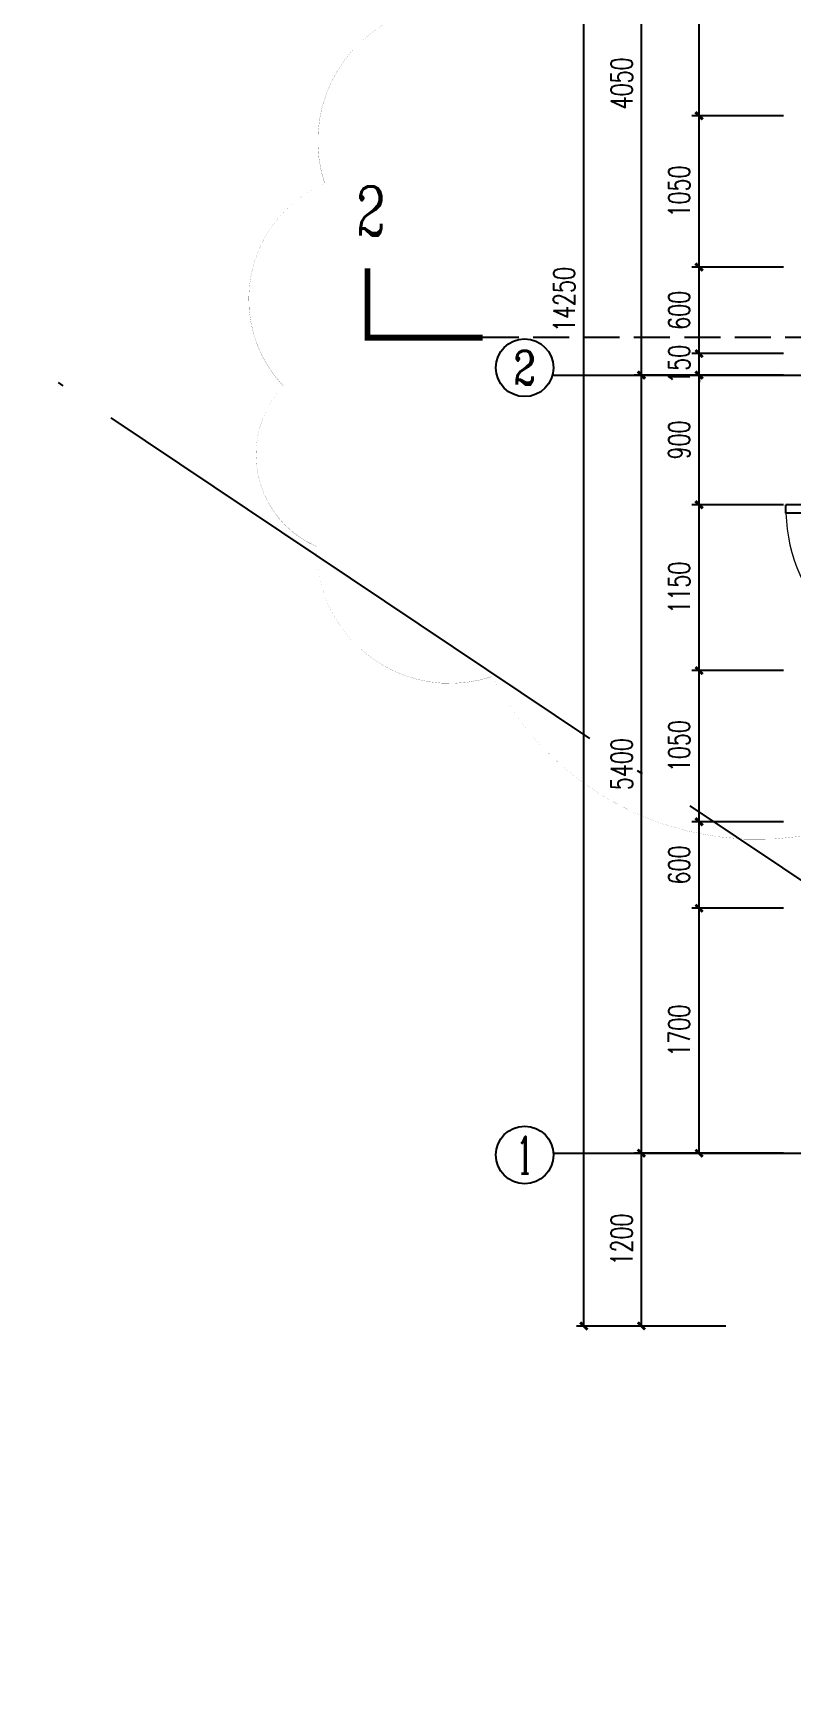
# Model space of a CAD drawing. Extents: x -821772 to -21949, y 506164 to 1049594.
# Drawn here: x -118800 to -113535, y 604747 to 616293 of the extents above; entities that cross this region are included whole.
import ezdxf
from ezdxf.enums import TextEntityAlignment as Align
from ezdxf.xclip import XClip

# ---------------------------------------------------------------- set-up
doc = ezdxf.new("R2010")
doc.units = 0
doc.header["$LTSCALE"] = 1000
doc.header["$MEASUREMENT"] = 0
doc.header["$XCLIPFRAME"] = 2
doc.linetypes.add('10平面20250807_t3$0$DASH', pattern=[0.35, 0.25, -0.1])
doc.linetypes.add('10平面20250807_t3$0$DOTE', pattern=[2.42, 2, -0.2, 0.02, -0.2])
doc.layers.get('Defpoints').update_dxf_attribs({"color": 210})
for name, color, linetype in [('10平面20250807_t3$0$A-AXIS-D', 8, 'Continuous'), ('10平面20250807_t3$0$A-AXIS-DOTE', 8, '10平面20250807_t3$0$DOTE'), ('10平面20250807_t3$0$A-AXIS-DP', 8, 'Continuous'), ('10平面20250807_t3$0$A-AXIS-SYMB', 8, 'Continuous'), ('10平面20250807_t3$0$A-LIN-V', 8, 'Continuous'), ('10平面20250807_t3$0$A-防火门', 8, 'Continuous'), ('10平面20250807_t3$0$AS-WALL', 8, 'Continuous'), ('10平面20250807_t3$0$PUB_TEXT', 8, 'Continuous'), ('10平面20250807_t3$0$SB_ZF消火栓', 10, 'Continuous'), ('10平面20250807_t3$0$SB_ZF消火栓M', 10, 'Continuous')]:
    doc.layers.add(name, color=color, linetype=linetype)
doc.styles.add('10平面20250807_t3$0$_TCH_AXIS', font='COMPLEX', dxfattribs={"bigfont": 'GBCBIG'})
doc.styles.add('10平面20250807_t3$0$_TCH_DIM_T3', font='SIMPLEX', dxfattribs={"width": 0.705882, "bigfont": 'GBCBIG'})
doc.styles.add('10平面20250807_t3$0$_TCH_LABEL', font='COMPLEX', dxfattribs={"bigfont": 'GBCBIG'})
doc.dimstyles.new('10平面20250807_t3$0$_TCH_ARCH&&50', dxfattribs={"dimtxt": 148.75, "dimasz": 50, "dimexe": 50, "dimexo": 50, "dimgap": 63.125, "dimtad": 1, "dimdec": 0, "dimzin": 0, "dimdsep": 46, "dimtxsty": '10平面20250807_t3$0$_TCH_DIM_T3', "dimblk": '10平面20250807_t3$0$_ArchTick', "dimcen": 0.09, "dimclrt": 7, "dimazin": 2, "dimtfac": 1, "dimtdec": 0, "dimtix": 1, "dimtmove": 2, "dimatfit": 3, "dimfxl": 0, "dimtolj": 1, "dimtzin": 0, "dimarcsym": 0})

# ---------------------------------------------------------------- blocks, each defined once
blk = doc.blocks.new('10平面20250807_t3$0$_ArchTick')
at = {"color": 0, "linetype": 'ByBlock', "const_width": 0.4}
blk.add_lwpolyline([(-0.5, -0.5), (0.5, 0.5)], dxfattribs=at)
blk = doc.blocks.new('*D10103')
at = {"layer": '10平面20250807_t3$0$A-AXIS-D', "color": 0, "lineweight": -2}
for p, q in [((106744, -196300), (106108, -196300)), ((106158, -197500), (106158, -196300)), ((106744, -197500), (106108, -197500))]:
    blk.add_line(p, q, dxfattribs=at)
at = {"layer": 'Defpoints', "color": 0}
for p in [(106158, -196300), (106794, -196300), (106794, -197500)]:
    blk.add_point(p, dxfattribs=at)
at = {"layer": '10平面20250807_t3$0$A-AXIS-D', "color": 0, "lineweight": -2, "xscale": 50, "yscale": 50, "zscale": 50}
for p, rotation in [((106158, -196300), 90), ((106158, -197500), 270)]:
    blk.add_blockref('10平面20250807_t3$0$_ArchTick', p, dxfattribs=dict(at, rotation=rotation))
at = {"layer": '10平面20250807_t3$0$A-AXIS-D', "color": 7, "insert": (106021, -196900), "char_height": 148.8, "attachment_point": 5, "rotation": 90, "style": '10平面20250807_t3$0$_TCH_DIM_T3'}
blk.add_mtext('\\A1;1200', dxfattribs=at)
blk = doc.blocks.new('*D10104')
at = {"layer": '10平面20250807_t3$0$A-AXIS-D', "color": 0, "lineweight": -2}
for p, q in [((106744, -190900), (106108, -190900)), ((106158, -196300), (106158, -190900)), ((106744, -196300), (106108, -196300))]:
    blk.add_line(p, q, dxfattribs=at)
at = {"layer": 'Defpoints', "color": 0}
for p in [(106158, -190900), (106794, -190900), (106794, -196300)]:
    blk.add_point(p, dxfattribs=at)
at = {"layer": '10平面20250807_t3$0$A-AXIS-D', "color": 0, "lineweight": -2, "xscale": 50, "yscale": 50, "zscale": 50}
for p, rotation in [((106158, -190900), 90), ((106158, -196300), 270)]:
    blk.add_blockref('10平面20250807_t3$0$_ArchTick', p, dxfattribs=dict(at, rotation=rotation))
at = {"layer": '10平面20250807_t3$0$A-AXIS-D', "color": 7, "insert": (106021, -193600), "char_height": 148.8, "attachment_point": 5, "rotation": 90, "style": '10平面20250807_t3$0$_TCH_DIM_T3'}
blk.add_mtext('\\A1;5400', dxfattribs=at)
blk = doc.blocks.new('*D10105')
at = {"layer": '10平面20250807_t3$0$A-AXIS-D', "color": 0, "lineweight": -2}
for p, q in [((106744, -186850), (106108, -186850)), ((106158, -190900), (106158, -186850)), ((106744, -190900), (106108, -190900))]:
    blk.add_line(p, q, dxfattribs=at)
at = {"layer": 'Defpoints', "color": 0}
for p in [(106158, -186850), (106794, -186850), (106794, -190900)]:
    blk.add_point(p, dxfattribs=at)
at = {"layer": '10平面20250807_t3$0$A-AXIS-D', "color": 0, "lineweight": -2, "xscale": 50, "yscale": 50, "zscale": 50}
for p, rotation in [((106158, -186850), 90), ((106158, -190900), 270)]:
    blk.add_blockref('10平面20250807_t3$0$_ArchTick', p, dxfattribs=dict(at, rotation=rotation))
at = {"layer": '10平面20250807_t3$0$A-AXIS-D', "color": 7, "insert": (106021, -188875), "char_height": 148.8, "attachment_point": 5, "rotation": 90, "style": '10平面20250807_t3$0$_TCH_DIM_T3'}
blk.add_mtext('\\A1;4050', dxfattribs=at)
blk = doc.blocks.new('*D10111')
at = {"layer": '10平面20250807_t3$0$A-AXIS-D', "color": 0, "lineweight": -2}
for p, q in [((106744, -183250), (105708, -183250)), ((105758, -197500), (105758, -183250)), ((106744, -197500), (105708, -197500))]:
    blk.add_line(p, q, dxfattribs=at)
at = {"layer": 'Defpoints', "color": 0}
for p in [(105758, -183250), (106794, -183250), (106794, -197500)]:
    blk.add_point(p, dxfattribs=at)
at = {"layer": '10平面20250807_t3$0$A-AXIS-D', "color": 0, "lineweight": -2, "xscale": 50, "yscale": 50, "zscale": 50}
for p, rotation in [((105758, -183250), 90), ((105758, -197500), 270)]:
    blk.add_blockref('10平面20250807_t3$0$_ArchTick', p, dxfattribs=dict(at, rotation=rotation))
at = {"layer": '10平面20250807_t3$0$A-AXIS-D', "color": 7, "insert": (105621, -190375), "char_height": 148.8, "attachment_point": 5, "rotation": 90, "style": '10平面20250807_t3$0$_TCH_DIM_T3'}
blk.add_mtext('\\A1;14250', dxfattribs=at)
blk = doc.blocks.new('*D10375')
at = {"layer": '10平面20250807_t3$0$A-AXIS-DP', "color": 0, "lineweight": -2}
for p, q in [((-113592, 610220), (-114228, 610220)), ((-114178, 608520), (-114178, 610220)), ((-113592, 608520), (-114228, 608520))]:
    blk.add_line(p, q, dxfattribs=at)
at = {"layer": 'Defpoints', "color": 0, "ltscale": 500}
for p in [(-114178, 610220), (-113542, 610220), (-113542, 608520)]:
    blk.add_point(p, dxfattribs=at)
at = {"layer": '10平面20250807_t3$0$A-AXIS-DP', "color": 0, "lineweight": -2, "ltscale": 500, "xscale": 50, "yscale": 50, "zscale": 50}
for p, rotation in [((-114178, 610220), 90), ((-114178, 608520), 270)]:
    blk.add_blockref('10平面20250807_t3$0$_ArchTick', p, dxfattribs=dict(at, rotation=rotation))
at = {"layer": '10平面20250807_t3$0$A-AXIS-DP', "color": 7, "ltscale": 500, "insert": (-114316, 609370), "char_height": 148.8, "attachment_point": 5, "rotation": 90, "style": '10平面20250807_t3$0$_TCH_DIM_T3'}
blk.add_mtext('\\A1;1700', dxfattribs=at)
blk = doc.blocks.new('*D10376')
at = {"layer": '10平面20250807_t3$0$A-AXIS-DP', "color": 0, "lineweight": -2}
for p, q in [((-113592, 610820), (-114228, 610820)), ((-114178, 610220), (-114178, 610820)), ((-113592, 610220), (-114228, 610220))]:
    blk.add_line(p, q, dxfattribs=at)
at = {"layer": 'Defpoints', "color": 0, "ltscale": 500}
for p in [(-114178, 610820), (-113542, 610820), (-113542, 610220)]:
    blk.add_point(p, dxfattribs=at)
at = {"layer": '10平面20250807_t3$0$A-AXIS-DP', "color": 0, "lineweight": -2, "ltscale": 500, "xscale": 50, "yscale": 50, "zscale": 50}
for p, rotation in [((-114178, 610820), 90), ((-114178, 610220), 270)]:
    blk.add_blockref('10平面20250807_t3$0$_ArchTick', p, dxfattribs=dict(at, rotation=rotation))
at = {"layer": '10平面20250807_t3$0$A-AXIS-DP', "color": 7, "ltscale": 500, "insert": (-114316, 610520), "char_height": 148.8, "attachment_point": 5, "rotation": 90, "style": '10平面20250807_t3$0$_TCH_DIM_T3'}
blk.add_mtext('\\A1;600', dxfattribs=at)
blk = doc.blocks.new('*D10377')
at = {"layer": '10平面20250807_t3$0$A-AXIS-DP', "color": 0, "lineweight": -2}
for p, q in [((-113592, 611870), (-114228, 611870)), ((-114178, 610820), (-114178, 611870)), ((-113592, 610820), (-114228, 610820))]:
    blk.add_line(p, q, dxfattribs=at)
at = {"layer": 'Defpoints', "color": 0, "ltscale": 500}
for p in [(-114178, 611870), (-113542, 611870), (-113542, 610820)]:
    blk.add_point(p, dxfattribs=at)
at = {"layer": '10平面20250807_t3$0$A-AXIS-DP', "color": 0, "lineweight": -2, "ltscale": 500, "xscale": 50, "yscale": 50, "zscale": 50}
for p, rotation in [((-114178, 611870), 90), ((-114178, 610820), 270)]:
    blk.add_blockref('10平面20250807_t3$0$_ArchTick', p, dxfattribs=dict(at, rotation=rotation))
at = {"layer": '10平面20250807_t3$0$A-AXIS-DP', "color": 7, "ltscale": 500, "insert": (-114316, 611345), "char_height": 148.8, "attachment_point": 5, "rotation": 90, "style": '10平面20250807_t3$0$_TCH_DIM_T3'}
blk.add_mtext('\\A1;1050', dxfattribs=at)
blk = doc.blocks.new('*D10378')
at = {"layer": '10平面20250807_t3$0$A-AXIS-DP', "color": 0, "lineweight": -2}
for p, q in [((-113592, 613020), (-114228, 613020)), ((-114178, 611870), (-114178, 613020)), ((-113592, 611870), (-114228, 611870))]:
    blk.add_line(p, q, dxfattribs=at)
at = {"layer": 'Defpoints', "color": 0, "ltscale": 500}
for p in [(-114178, 613020), (-113542, 613020), (-113542, 611870)]:
    blk.add_point(p, dxfattribs=at)
at = {"layer": '10平面20250807_t3$0$A-AXIS-DP', "color": 0, "lineweight": -2, "ltscale": 500, "xscale": 50, "yscale": 50, "zscale": 50}
for p, rotation in [((-114178, 613020), 90), ((-114178, 611870), 270)]:
    blk.add_blockref('10平面20250807_t3$0$_ArchTick', p, dxfattribs=dict(at, rotation=rotation))
at = {"layer": '10平面20250807_t3$0$A-AXIS-DP', "color": 7, "ltscale": 500, "insert": (-114316, 612445), "char_height": 148.8, "attachment_point": 5, "rotation": 90, "style": '10平面20250807_t3$0$_TCH_DIM_T3'}
blk.add_mtext('\\A1;1150', dxfattribs=at)
blk = doc.blocks.new('*D10379')
at = {"layer": '10平面20250807_t3$0$A-AXIS-DP', "color": 0, "lineweight": -2}
for p, q in [((-113592, 613920), (-114228, 613920)), ((-114178, 613020), (-114178, 613920)), ((-113592, 613020), (-114228, 613020))]:
    blk.add_line(p, q, dxfattribs=at)
at = {"layer": 'Defpoints', "color": 0, "ltscale": 500}
for p in [(-114178, 613920), (-113542, 613920), (-113542, 613020)]:
    blk.add_point(p, dxfattribs=at)
at = {"layer": '10平面20250807_t3$0$A-AXIS-DP', "color": 0, "lineweight": -2, "ltscale": 500, "xscale": 50, "yscale": 50, "zscale": 50}
for p, rotation in [((-114178, 613920), 90), ((-114178, 613020), 270)]:
    blk.add_blockref('10平面20250807_t3$0$_ArchTick', p, dxfattribs=dict(at, rotation=rotation))
at = {"layer": '10平面20250807_t3$0$A-AXIS-DP', "color": 7, "ltscale": 500, "insert": (-114316, 613470), "char_height": 148.8, "attachment_point": 5, "rotation": 90, "style": '10平面20250807_t3$0$_TCH_DIM_T3'}
blk.add_mtext('\\A1;900', dxfattribs=at)
blk = doc.blocks.new('*D10380')
at = {"layer": '10平面20250807_t3$0$A-AXIS-DP', "color": 0, "lineweight": -2}
for p, q in [((-114178, 614070), (-114178, 614120)), ((-113592, 614070), (-114228, 614070)), ((-114178, 613920), (-114178, 614070)), ((-113592, 613920), (-114228, 613920)), ((-114178, 613920), (-114178, 613870))]:
    blk.add_line(p, q, dxfattribs=at)
at = {"layer": 'Defpoints', "color": 0, "ltscale": 500}
for p in [(-114178, 614070), (-113542, 614070), (-113542, 613920)]:
    blk.add_point(p, dxfattribs=at)
at = {"layer": '10平面20250807_t3$0$A-AXIS-DP', "color": 0, "lineweight": -2, "ltscale": 500, "xscale": 50, "yscale": 50, "zscale": 50}
for p, rotation in [((-114178, 614070), 270), ((-114178, 613920), 90)]:
    blk.add_blockref('10平面20250807_t3$0$_ArchTick', p, dxfattribs=dict(at, rotation=rotation))
at = {"layer": '10平面20250807_t3$0$A-AXIS-DP', "color": 7, "ltscale": 500, "insert": (-114316, 613995), "char_height": 148.8, "attachment_point": 5, "rotation": 90, "style": '10平面20250807_t3$0$_TCH_DIM_T3'}
blk.add_mtext('\\A1;150', dxfattribs=at)
blk = doc.blocks.new('*D10381')
at = {"layer": '10平面20250807_t3$0$A-AXIS-DP', "color": 0, "lineweight": -2}
for p, q in [((-113592, 614670), (-114228, 614670)), ((-114178, 614070), (-114178, 614670)), ((-113592, 614070), (-114228, 614070))]:
    blk.add_line(p, q, dxfattribs=at)
at = {"layer": 'Defpoints', "color": 0, "ltscale": 500}
for p in [(-114178, 614670), (-113542, 614670), (-113542, 614070)]:
    blk.add_point(p, dxfattribs=at)
at = {"layer": '10平面20250807_t3$0$A-AXIS-DP', "color": 0, "lineweight": -2, "ltscale": 500, "xscale": 50, "yscale": 50, "zscale": 50}
for p, rotation in [((-114178, 614670), 90), ((-114178, 614070), 270)]:
    blk.add_blockref('10平面20250807_t3$0$_ArchTick', p, dxfattribs=dict(at, rotation=rotation))
at = {"layer": '10平面20250807_t3$0$A-AXIS-DP', "color": 7, "ltscale": 500, "insert": (-114316, 614370), "char_height": 148.8, "attachment_point": 5, "rotation": 90, "style": '10平面20250807_t3$0$_TCH_DIM_T3'}
blk.add_mtext('\\A1;600', dxfattribs=at)
blk = doc.blocks.new('*D10382')
at = {"layer": '10平面20250807_t3$0$A-AXIS-DP', "color": 0, "lineweight": -2}
for p, q in [((-113592, 615720), (-114228, 615720)), ((-114178, 614670), (-114178, 615720)), ((-113592, 614670), (-114228, 614670))]:
    blk.add_line(p, q, dxfattribs=at)
at = {"layer": 'Defpoints', "color": 0, "ltscale": 500}
for p in [(-114178, 615720), (-113542, 615720), (-113542, 614670)]:
    blk.add_point(p, dxfattribs=at)
at = {"layer": '10平面20250807_t3$0$A-AXIS-DP', "color": 0, "lineweight": -2, "ltscale": 500, "xscale": 50, "yscale": 50, "zscale": 50}
for p, rotation in [((-114178, 615720), 90), ((-114178, 614670), 270)]:
    blk.add_blockref('10平面20250807_t3$0$_ArchTick', p, dxfattribs=dict(at, rotation=rotation))
at = {"layer": '10平面20250807_t3$0$A-AXIS-DP', "color": 7, "ltscale": 500, "insert": (-114316, 615195), "char_height": 148.8, "attachment_point": 5, "rotation": 90, "style": '10平面20250807_t3$0$_TCH_DIM_T3'}
blk.add_mtext('\\A1;1050', dxfattribs=at)
blk = doc.blocks.new('*D10383')
at = {"layer": '10平面20250807_t3$0$A-AXIS-DP', "color": 0, "lineweight": -2}
for p, q in [((-113592, 617970), (-114228, 617970)), ((-114178, 615720), (-114178, 617970)), ((-113592, 615720), (-114228, 615720))]:
    blk.add_line(p, q, dxfattribs=at)
at = {"layer": 'Defpoints', "color": 0, "ltscale": 500}
for p in [(-114178, 617970), (-113542, 617970), (-113542, 615720)]:
    blk.add_point(p, dxfattribs=at)
at = {"layer": '10平面20250807_t3$0$A-AXIS-DP', "color": 0, "lineweight": -2, "ltscale": 500, "xscale": 50, "yscale": 50, "zscale": 50}
for p, rotation in [((-114178, 617970), 90), ((-114178, 615720), 270)]:
    blk.add_blockref('10平面20250807_t3$0$_ArchTick', p, dxfattribs=dict(at, rotation=rotation))
at = {"layer": '10平面20250807_t3$0$A-AXIS-DP', "color": 7, "ltscale": 500, "insert": (-114316, 616845), "char_height": 148.8, "attachment_point": 5, "rotation": 90, "style": '10平面20250807_t3$0$_TCH_DIM_T3'}
blk.add_mtext('\\A1;2250', dxfattribs=at)
blk = doc.blocks.new('10平面20250807_t3$0$$DorLib2D$00000001')
for p, q in [((0.45, 0.975), (0.5, 0.975)), ((0.45, 0), (0.45, 0.975)), ((0.5, 0), (0.5, 0.975)), ((0.5, 0), (0.45, 0))]:
    blk.add_line(p, q)
at = {"lineweight": 13}
blk.add_arc((0.475, 0), 0.975, 91.4693, 180, dxfattribs=at)
blk = doc.blocks.new('10平面20250807_t3$0$A$C5D961328')
at = {"layer": '10平面20250807_t3$0$A-LIN-V', "ltscale": 500}
blk.add_circle((350, 40), 10001, dxfattribs=at)
blk = doc.blocks.new('10平面20250807_t3$0$we42342343234')
at = {"layer": '10平面20250807_t3$0$SB_ZF消火栓M', "xscale": -1, "rotation": 180}
blk.add_blockref('10平面20250807_t3$0$A$C5D961328', (-104754, 597660), dxfattribs=at)
blk = doc.blocks.new('10平面20250807_t3$0$234243242332')
at = {"layer": '10平面20250807_t3$0$SB_ZF消火栓'}
blk.add_blockref('10平面20250807_t3$0$we42342343234', (0, 0), dxfattribs=at)
blk = doc.blocks.new('10平面20250807_t3$0$dote')
at = {"layer": '10平面20250807_t3$0$A-AXIS-D'}
for centre in [(105347.2, -190849.1), (105347.6, -196312.4)]:
    blk.add_circle(centre, 200, dxfattribs=at)
at = {"layer": '10平面20250807_t3$0$A-AXIS-DOTE', "ltscale": 2}
blk.add_line((121882.2, -204200), (91886.2, -184100), dxfattribs=at)
at = {"layer": '10平面20250807_t3$0$A-AXIS-DOTE'}
for p, q in [((105547.2, -190899.7), (114434.2, -190899.7)), ((105547.2, -196299.7), (114434.2, -196299.7))]:
    blk.add_line(p, q, dxfattribs=at)
at = {"layer": '10平面20250807_t3$0$PUB_TEXT', "style": '10平面20250807_t3$0$_TCH_AXIS'}
for s, height, p, p2 in [('2', 233, (105269.5, -190965.5), (105424.8, -190965.5)), ('1', 257.4, (105292.4, -196441.1), (105402.7, -196441.1))]:
    blk.add_text(s, height=height, dxfattribs=at).set_placement(p, p2, align=Align.FIT)
at = {"layer": '10平面20250807_t3$0$A-AXIS-D'}
for p1, p2, distance, picture, middle in [((106794.2, -197499.7), (106794.2, -183250), 1036, '*D10111', (105620.7, -190374.8)), ((106794.2, -190899.7), (106794.2, -186850), 636, '*D10105', (106020.7, -188874.8)), ((106794.2, -196299.7), (106794.2, -190899.7), 636, '*D10104', (106020.7, -193599.7)), ((106794.2, -197499.7), (106794.2, -196299.7), 636, '*D10103', (106020.7, -196899.7))]:
    dim = blk.add_aligned_dim(p1=p1, p2=p2, distance=distance, dimstyle='10平面20250807_t3$0$_TCH_ARCH&&50', dxfattribs=at)
    dim.commit()
    dim.dimension.update_dxf_attribs({"geometry": picture, "text_midpoint": middle})
blk = doc.blocks.new('10平面20250807_t3$0$42342343')
at = {"layer": '10平面20250807_t3$0$A-AXIS-SYMB', "linetype": '10平面20250807_t3$0$DASH'}
blk.add_line((-105630, 614180), (-115680, 614180), dxfattribs=at)
at = {"layer": '10平面20250807_t3$0$A-AXIS-SYMB', "const_width": 40}
blk.add_lwpolyline([(-116480, 614660), (-116480, 614180), (-115680, 614180)], dxfattribs=at)
at = {"layer": '10平面20250807_t3$0$A-防火门', "xscale": 1150, "yscale": 1150, "zscale": 200, "rotation": 89.9999999342278}
blk.add_blockref('10平面20250807_t3$0$$DorLib2D$00000001', (-112454.2, 612445.3), dxfattribs=at)
at = {"layer": '10平面20250807_t3$0$PUB_TEXT', "style": '10平面20250807_t3$0$_TCH_LABEL', "width": 0.705882}
blk.add_text('2', height=340, dxfattribs=at).set_placement((-116560, 614890))
at = {"layer": '10平面20250807_t3$0$A-AXIS-DP'}
for p1, p2, picture, middle in [((-113542.2, 615720.3), (-113542.2, 617970), '*D10383', (-114315.7, 616845.2)), ((-113542.2, 614670.3), (-113542.2, 615720.3), '*D10382', (-114315.7, 615195.3)), ((-113542.2, 614070.3), (-113542.2, 614670.3), '*D10381', (-114315.7, 614370.3)), ((-113542.2, 613920.3), (-113542.2, 614070.3), '*D10380', (-114315.7, 613995.3)), ((-113542.2, 613020.3), (-113542.2, 613920.3), '*D10379', (-114315.7, 613470.3)), ((-113542.2, 611870.3), (-113542.2, 613020.3), '*D10378', (-114315.7, 612445.3)), ((-113542.2, 610820.3), (-113542.2, 611870.3), '*D10377', (-114315.7, 611345.3)), ((-113542.2, 610220.3), (-113542.2, 610820.3), '*D10376', (-114315.7, 610520.3)), ((-113542.2, 608520.3), (-113542.2, 610220.3), '*D10375', (-114315.7, 609370.3))]:
    dim = blk.add_aligned_dim(p1=p1, p2=p2, distance=636, dimstyle='10平面20250807_t3$0$_TCH_ARCH&&50', dxfattribs=at)
    dim.commit()
    dim.dimension.update_dxf_attribs({"geometry": picture, "text_midpoint": middle})
blk = doc.blocks.new('10平面20250807_t3')
at = {"layer": '10平面20250807_t3$0$A-LIN-V', "ltscale": 500}
blk.add_lwpolyline([(-115856.4, 616486, 0, 1.33, 0.520567), (-116776.9, 615249.4, 0, 1.33, 0.520567), (-116776.9, 615249.4, 0, 1.33, 0.520567), (-117065.1, 613845.5, 0, 1.33, 0.520567), (-117065.1, 613845.5, 0, 1.33, 0.520567), (-116832.7, 612729.8, 0, 1.33, 0.520567), (-116832.7, 612729.8, 0, 1.33, 0.520567), (-115614.7, 611828, 0, 1.33, 0.520567), (-115614.7, 611828, 0, 1.33, 0.520567), (-112258.3, 611353.8, 0, 1.33, 0.520567), (-112258.3, 611353.8, 0, 1.33, 0.520567), (-109627.1, 612041.8, 0, 1.33, 0.520567), (-109627.1, 612041.8, 0, 1.33, 0.520567), (-109617.8, 614533.5, 0, 1.33, 0.520567), (-109617.8, 614533.5, 0, 1.33, 0.520567), (-111319.3, 616402.3, 0, 1.33, 0.520567)], format="xyseb", dxfattribs=at)
at = {"layer": '10平面20250807_t3$0$A-LIN-V'}
blk.add_blockref('10平面20250807_t3$0$42342343', (0, 0), dxfattribs=at)
at = {"layer": '10平面20250807_t3$0$AS-WALL'}
blk.add_blockref('10平面20250807_t3$0$dote', (-220736.4, 804820), dxfattribs=at)
at = {"layer": '10平面20250807_t3$0$SB_ZF消火栓', "linetype": 'Continuous'}
blk.add_blockref('10平面20250807_t3$0$234243242332', (0, 0), dxfattribs=at)

msp = doc.modelspace()

# ---------------------------------------------------------------- block references
at = {"ltscale": 100}
ref = msp.add_blockref('10平面20250807_t3', (0, 0), dxfattribs=at)
XClip(ref).set_block_clipping_path([(-386212.6353242097, 506163.79756496), (-21948.7593967821, 884998.2285294847)])

doc.saveas('drawing.dxf')
